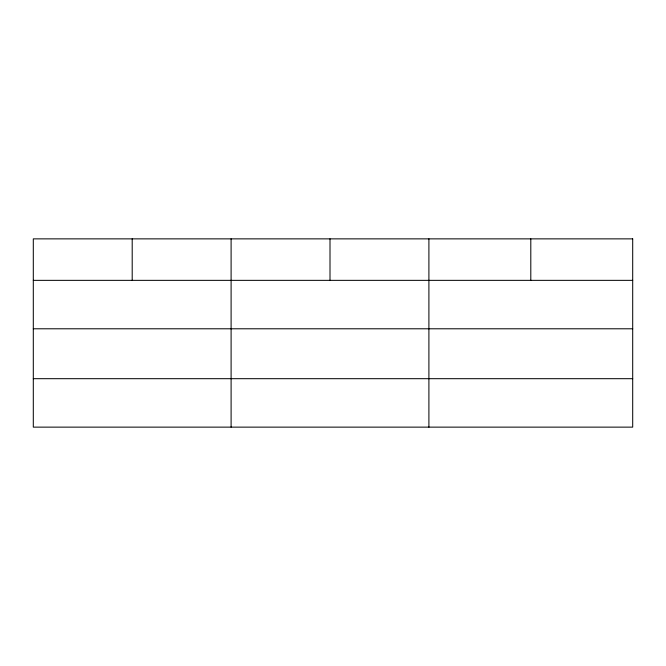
<?xml version="1.0" encoding="UTF-8"?>
<svg xmlns="http://www.w3.org/2000/svg" width="666" height="666" viewBox="0 0 666 666"><rect width="100%" height="100%" fill="white"/><g stroke="black" fill="none" stroke-linecap="round" stroke-linejoin="round"><path stroke-width="1" d="M33.3 280.353L632.7 280.353M33.3 328.788L632.7 328.788M33.3 378.688L632.7 378.688M530.802 238.869L530.802 280.353M428.904 238.869L428.904 427.131M330.003 238.869L330.003 280.353M231.102 238.869L231.102 427.131M132.201 238.869L132.201 280.353M632.7 238.869L33.3 238.869L33.3 427.131L632.7 427.131L632.7 238.869"/></g></svg>
